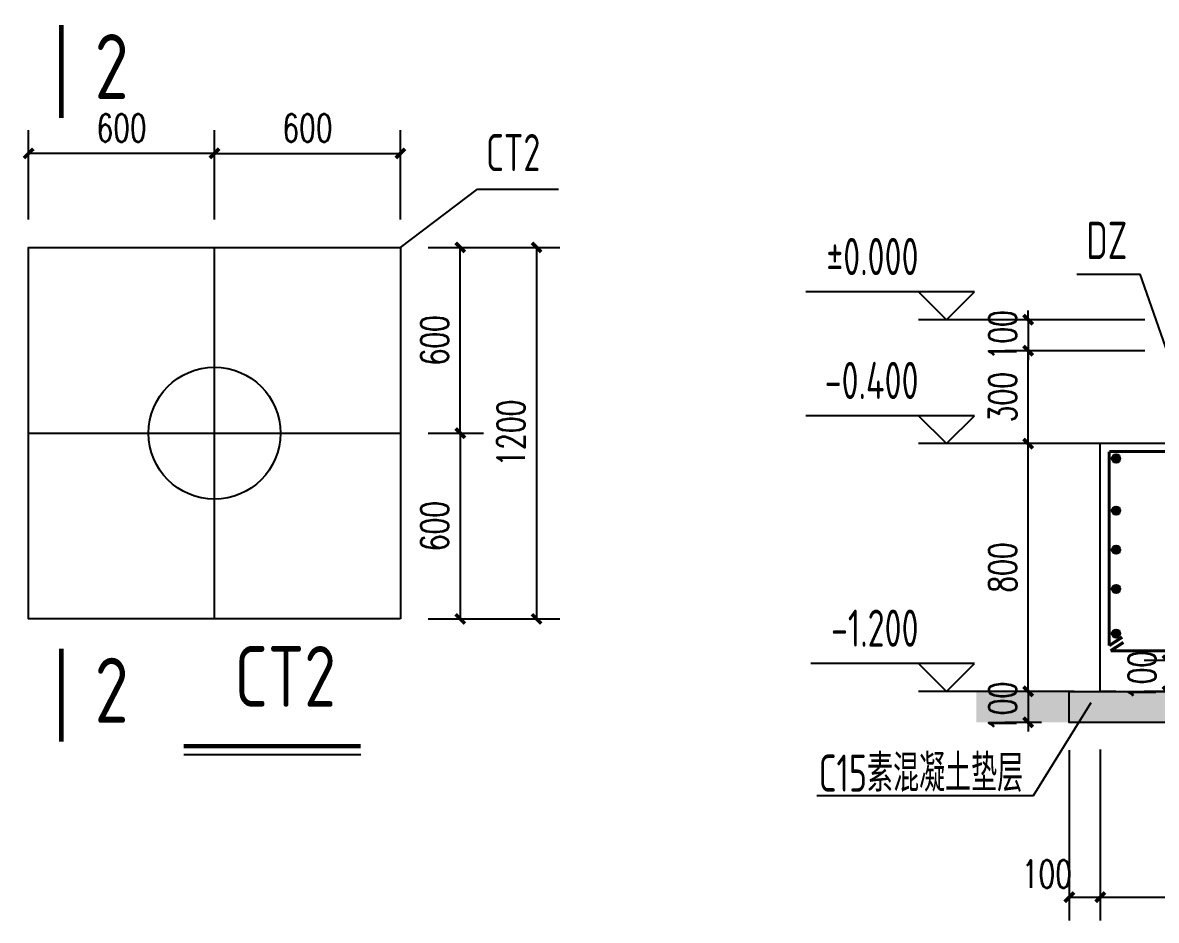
# Model space of a CAD drawing. Extents: x -33967 to 1773478, y -1022458 to -784650.
# Drawn here: x 338256 to 356551, y -990431 to -975937 of the extents above; entities that cross this region are included whole.
import ezdxf
from ezdxf.enums import TextEntityAlignment as Align

# ---------------------------------------------------------------- set-up
doc = ezdxf.new("R2010")
doc.units = 0
doc.header["$LTSCALE"] = 1000
doc.header["$MEASUREMENT"] = 0
for name, color, linetype in [('AXIS', 3, 'Continuous'), ('AXIS_TEXT', 7, 'Continuous'), ('DIM_LEAD', 3, 'Continuous'), ('HATCH', 254, 'Continuous'), ('LAYER4', 4, 'Continuous'), ('NUM', 7, 'Continuous'), ('PUB_TEXT', 7, 'Continuous'), ('TEXT', 7, 'Continuous'), ('引出线', 3, 'Continuous'), ('桩', 201, 'Continuous')]:
    doc.layers.add(name, color=color, linetype=linetype)
doc.styles.add('_TCH_DIM_T3', font='SIMPLEX', dxfattribs={"width": 0.705882, "bigfont": 'GBCBIG'})
doc.styles.add('C', font='tssdeng.shx', dxfattribs={"height": 3, "bigfont": 'tssdchn.shx'})
doc.styles.add('TSSD_Norm', font='tssdeng.shx', dxfattribs={"bigfont": 'hztxt.shx'})
doc.dimstyles.new('TCH_150_5', dxfattribs={"dimtxt": 446.25, "dimasz": 150, "dimexe": 375, "dimexo": 450, "dimgap": 189.375, "dimtad": 1, "dimdec": 0, "dimlfac": 0.2, "dimzin": 0, "dimdsep": 46, "dimtxsty": '_TCH_DIM_T3', "dimblk": 'ARCHTICK', "dimcen": 0.09, "dimclrd": 256, "dimclre": 256, "dimclrt": 7, "dimazin": 2, "dimtfac": 1, "dimtdec": 0, "dimtix": 1, "dimtmove": 2, "dimatfit": 3, "dimfxl": 1, "dimtolj": 1, "dimtzin": 0, "dimarcsym": 0})

# ---------------------------------------------------------------- blocks, each defined once
blk = doc.blocks.new('_ArchTick')
at = {"color": 0, "linetype": 'ByBlock', "const_width": 0.4}
blk.add_lwpolyline([(-0.5, -0.5), (0.5, 0.5)], dxfattribs=at)
blk = doc.blocks.new('*D1728')
at = {"layer": 'AXIS', "linetype": 'ByBlock', "lineweight": -2, "transparency": 16777216}
for p, q in [((341352, -979115), (341352, -977673)), ((344352, -979115), (344352, -977673)), ((341352, -978048), (344352, -978048))]:
    blk.add_line(p, q, dxfattribs=at)
at = {"layer": 'Defpoints', "color": 0, "linetype": 'ByBlock', "transparency": 16777216}
for p in [(344352, -978048), (341352, -979565), (344352, -979565)]:
    blk.add_point(p, dxfattribs=at)
at = {"layer": 'AXIS', "linetype": 'ByBlock', "lineweight": -2, "transparency": 16777216, "xscale": 150, "yscale": 150, "zscale": 150, "rotation": 180}
blk.add_blockref('_ArchTick', (341352, -978048), dxfattribs=at)
at = {"layer": 'AXIS', "linetype": 'ByBlock', "lineweight": -2, "transparency": 16777216, "xscale": 150, "yscale": 150, "zscale": 150}
blk.add_blockref('_ArchTick', (344352, -978048), dxfattribs=at)
at = {"layer": 'AXIS', "color": 7, "linetype": 'ByBlock', "transparency": 16777216, "insert": (342852, -977636), "char_height": 446.2, "attachment_point": 5, "style": '_TCH_DIM_T3'}
blk.add_mtext('\\A1;600', dxfattribs=at)
blk = doc.blocks.new('*D1729')
at = {"layer": 'AXIS', "linetype": 'ByBlock', "lineweight": -2, "transparency": 16777216}
for p, q in [((338352, -979115), (338352, -977673)), ((341352, -979115), (341352, -977673)), ((341352, -978048), (338352, -978048))]:
    blk.add_line(p, q, dxfattribs=at)
at = {"layer": 'Defpoints', "color": 0, "linetype": 'ByBlock', "transparency": 16777216}
for p in [(338352, -978048), (338352, -979565), (341352, -979565)]:
    blk.add_point(p, dxfattribs=at)
at = {"layer": 'AXIS', "linetype": 'ByBlock', "lineweight": -2, "transparency": 16777216, "xscale": 150, "yscale": 150, "zscale": 150, "rotation": 180}
blk.add_blockref('_ArchTick', (338352, -978048), dxfattribs=at)
at = {"layer": 'AXIS', "linetype": 'ByBlock', "lineweight": -2, "transparency": 16777216, "xscale": 150, "yscale": 150, "zscale": 150}
blk.add_blockref('_ArchTick', (341352, -978048), dxfattribs=at)
at = {"layer": 'AXIS', "color": 7, "linetype": 'ByBlock', "transparency": 16777216, "insert": (339852, -977636), "char_height": 446.2, "attachment_point": 5, "style": '_TCH_DIM_T3'}
blk.add_mtext('\\A1;600', dxfattribs=at)
blk = doc.blocks.new('*D1730')
at = {"layer": 'AXIS', "linetype": 'ByBlock', "lineweight": -2, "transparency": 16777216}
for p, q in [((344802, -979565), (345693, -979565)), ((345318, -982565), (345318, -979565)), ((344802, -982565), (345693, -982565))]:
    blk.add_line(p, q, dxfattribs=at)
at = {"layer": 'Defpoints', "color": 0, "linetype": 'ByBlock', "transparency": 16777216}
for p in [(344352, -979565), (345318, -979565), (344352, -982565)]:
    blk.add_point(p, dxfattribs=at)
at = {"layer": 'AXIS', "linetype": 'ByBlock', "lineweight": -2, "transparency": 16777216, "xscale": 150, "yscale": 150, "zscale": 150}
for p, rotation in [((345318, -979565), 90), ((345318, -982565), 270)]:
    blk.add_blockref('_ArchTick', p, dxfattribs=dict(at, rotation=rotation))
at = {"layer": 'AXIS', "color": 7, "linetype": 'ByBlock', "transparency": 16777216, "insert": (344906, -981065), "char_height": 446.2, "attachment_point": 5, "rotation": 90, "style": '_TCH_DIM_T3'}
blk.add_mtext('\\A1;600', dxfattribs=at)
blk = doc.blocks.new('*D1731')
at = {"layer": 'AXIS', "linetype": 'ByBlock', "lineweight": -2, "transparency": 16777216}
for p, q in [((344802, -982565), (345693, -982565)), ((345318, -982565), (345318, -985565)), ((344802, -985565), (345693, -985565))]:
    blk.add_line(p, q, dxfattribs=at)
at = {"layer": 'Defpoints', "color": 0, "linetype": 'ByBlock', "transparency": 16777216}
for p in [(344352, -982565), (344352, -985565), (345318, -985565)]:
    blk.add_point(p, dxfattribs=at)
at = {"layer": 'AXIS', "linetype": 'ByBlock', "lineweight": -2, "transparency": 16777216, "xscale": 150, "yscale": 150, "zscale": 150}
for p, rotation in [((345318, -982565), 90), ((345318, -985565), 270)]:
    blk.add_blockref('_ArchTick', p, dxfattribs=dict(at, rotation=rotation))
at = {"layer": 'AXIS', "color": 7, "linetype": 'ByBlock', "transparency": 16777216, "insert": (344906, -984065), "char_height": 446.2, "attachment_point": 5, "rotation": 90, "style": '_TCH_DIM_T3'}
blk.add_mtext('\\A1;600', dxfattribs=at)
blk = doc.blocks.new('*D1732')
at = {"layer": 'AXIS', "linetype": 'ByBlock', "lineweight": -2, "transparency": 16777216}
for p, q in [((344802, -979565), (346925, -979565)), ((346550, -979565), (346550, -985565)), ((344802, -985565), (346925, -985565))]:
    blk.add_line(p, q, dxfattribs=at)
at = {"layer": 'Defpoints', "color": 0, "linetype": 'ByBlock', "transparency": 16777216}
for p in [(344352, -979565), (344352, -985565), (346550, -985565)]:
    blk.add_point(p, dxfattribs=at)
at = {"layer": 'AXIS', "linetype": 'ByBlock', "lineweight": -2, "transparency": 16777216, "xscale": 150, "yscale": 150, "zscale": 150}
for p, rotation in [((346550, -979565), 90), ((346550, -985565), 270)]:
    blk.add_blockref('_ArchTick', p, dxfattribs=dict(at, rotation=rotation))
at = {"layer": 'AXIS', "color": 7, "linetype": 'ByBlock', "transparency": 16777216, "insert": (346138, -982565), "char_height": 446.2, "attachment_point": 5, "rotation": 90, "style": '_TCH_DIM_T3'}
blk.add_mtext('\\A1;1200', dxfattribs=at)
blk = doc.blocks.new('*D1733')
at = {"layer": 'AXIS', "linetype": 'ByBlock', "lineweight": -2, "transparency": 16777216}
for p, q in [((355226, -982734), (354108, -982734)), ((354483, -986734), (354483, -982734)), ((355226, -986734), (354108, -986734))]:
    blk.add_line(p, q, dxfattribs=at)
at = {"layer": 'Defpoints', "color": 0, "linetype": 'ByBlock', "transparency": 16777216}
for p in [(354483, -982734), (355676, -982734), (355676, -986734)]:
    blk.add_point(p, dxfattribs=at)
at = {"layer": 'AXIS', "linetype": 'ByBlock', "lineweight": -2, "transparency": 16777216, "xscale": 150, "yscale": 150, "zscale": 150}
for p, rotation in [((354483, -982734), 90), ((354483, -986734), 270)]:
    blk.add_blockref('_ArchTick', p, dxfattribs=dict(at, rotation=rotation))
at = {"layer": 'AXIS', "color": 7, "linetype": 'ByBlock', "transparency": 16777216, "insert": (354070, -984734), "char_height": 446.2, "attachment_point": 5, "rotation": 90, "style": '_TCH_DIM_T3'}
blk.add_mtext('\\A1;800', dxfattribs=at)
blk = doc.blocks.new('*D1734')
at = {"layer": 'AXIS', "linetype": 'ByBlock', "lineweight": -2, "transparency": 16777216}
for p, q in [((354483, -980733), (354483, -980583)), ((356363, -980733), (354108, -980733)), ((354483, -980733), (354483, -981234)), ((356363, -981234), (354108, -981234)), ((354483, -981234), (354483, -981384))]:
    blk.add_line(p, q, dxfattribs=at)
at = {"layer": 'Defpoints', "color": 0, "linetype": 'ByBlock', "transparency": 16777216}
for p in [(356813, -980733), (354483, -981234), (356813, -981234)]:
    blk.add_point(p, dxfattribs=at)
at = {"layer": 'AXIS', "linetype": 'ByBlock', "lineweight": -2, "transparency": 16777216, "xscale": 150, "yscale": 150, "zscale": 150}
for p, rotation in [((354483, -980733), 270), ((354483, -981234), 90)]:
    blk.add_blockref('_ArchTick', p, dxfattribs=dict(at, rotation=rotation))
at = {"layer": 'AXIS', "color": 7, "linetype": 'ByBlock', "transparency": 16777216, "insert": (354070, -980984), "char_height": 446.2, "attachment_point": 5, "rotation": 90, "style": '_TCH_DIM_T3'}
blk.add_mtext('\\A1;100', dxfattribs=at)
blk = doc.blocks.new('*D1735')
at = {"layer": 'AXIS', "linetype": 'ByBlock', "lineweight": -2, "transparency": 16777216}
for p, q in [((354483, -986734), (354483, -986584)), ((354697, -986734), (354108, -986734)), ((354483, -986734), (354483, -987234)), ((354697, -987234), (354108, -987234)), ((354483, -987234), (354483, -987384))]:
    blk.add_line(p, q, dxfattribs=at)
at = {"layer": 'Defpoints', "color": 0, "linetype": 'ByBlock', "transparency": 16777216}
for p in [(355147, -986734), (354483, -987234), (355147, -987234)]:
    blk.add_point(p, dxfattribs=at)
at = {"layer": 'AXIS', "linetype": 'ByBlock', "lineweight": -2, "transparency": 16777216, "xscale": 150, "yscale": 150, "zscale": 150}
for p, rotation in [((354483, -986734), 270), ((354483, -987234), 90)]:
    blk.add_blockref('_ArchTick', p, dxfattribs=dict(at, rotation=rotation))
at = {"layer": 'AXIS', "color": 7, "linetype": 'ByBlock', "transparency": 16777216, "insert": (354070, -986984), "char_height": 446.2, "attachment_point": 5, "rotation": 90, "style": '_TCH_DIM_T3'}
blk.add_mtext('\\A1;100', dxfattribs=at)
blk = doc.blocks.new('*D1736')
at = {"layer": 'AXIS', "linetype": 'ByBlock', "lineweight": -2, "transparency": 16777216}
for p, q in [((356731, -986234), (356731, -986084)), ((356947, -986234), (356356, -986234)), ((356731, -986234), (356731, -986734)), ((356947, -986734), (356356, -986734)), ((356731, -986734), (356731, -986884))]:
    blk.add_line(p, q, dxfattribs=at)
at = {"layer": 'Defpoints', "color": 0, "linetype": 'ByBlock', "transparency": 16777216}
for p in [(357397, -986234), (356731, -986734), (357397, -986734)]:
    blk.add_point(p, dxfattribs=at)
at = {"layer": 'AXIS', "linetype": 'ByBlock', "lineweight": -2, "transparency": 16777216, "xscale": 150, "yscale": 150, "zscale": 150}
for p, rotation in [((356731, -986234), 270), ((356731, -986734), 90)]:
    blk.add_blockref('_ArchTick', p, dxfattribs=dict(at, rotation=rotation))
at = {"layer": 'AXIS', "color": 7, "linetype": 'ByBlock', "transparency": 16777216, "insert": (356318, -986484), "char_height": 446.2, "attachment_point": 5, "rotation": 90, "style": '_TCH_DIM_T3'}
blk.add_mtext('\\A1;100', dxfattribs=at)
blk = doc.blocks.new('*D1738')
at = {"layer": 'AXIS', "linetype": 'ByBlock', "lineweight": -2, "transparency": 16777216}
for p, q in [((355147, -987684), (355147, -990431)), ((355647, -987684), (355647, -990431)), ((355147, -990056), (355647, -990056))]:
    blk.add_line(p, q, dxfattribs=at)
at = {"layer": 'Defpoints', "color": 0, "linetype": 'ByBlock', "transparency": 16777216}
for p in [(355147, -987234), (355647, -987234), (355647, -990056)]:
    blk.add_point(p, dxfattribs=at)
at = {"layer": 'AXIS', "linetype": 'ByBlock', "lineweight": -2, "transparency": 16777216, "xscale": 150, "yscale": 150, "zscale": 150, "rotation": 180}
blk.add_blockref('_ArchTick', (355147, -990056), dxfattribs=at)
at = {"layer": 'AXIS', "linetype": 'ByBlock', "lineweight": -2, "transparency": 16777216, "xscale": 150, "yscale": 150, "zscale": 150}
blk.add_blockref('_ArchTick', (355647, -990056), dxfattribs=at)
at = {"layer": 'AXIS', "color": 7, "linetype": 'ByBlock', "transparency": 16777216, "insert": (354784, -989681), "char_height": 446.2, "attachment_point": 5, "style": '_TCH_DIM_T3'}
blk.add_mtext('\\A1;100', dxfattribs=at)
blk = doc.blocks.new('*D1739')
at = {"layer": 'AXIS', "linetype": 'ByBlock', "lineweight": -2, "transparency": 16777216}
for p, q in [((355647, -987671), (355647, -990431)), ((361647, -987684), (361647, -990431)), ((355647, -990056), (361647, -990056))]:
    blk.add_line(p, q, dxfattribs=at)
at = {"layer": 'Defpoints', "color": 0, "linetype": 'ByBlock', "transparency": 16777216}
for p in [(355647, -987221), (361647, -987234), (361647, -990056)]:
    blk.add_point(p, dxfattribs=at)
at = {"layer": 'AXIS', "linetype": 'ByBlock', "lineweight": -2, "transparency": 16777216, "xscale": 150, "yscale": 150, "zscale": 150, "rotation": 180}
blk.add_blockref('_ArchTick', (355647, -990056), dxfattribs=at)
at = {"layer": 'AXIS', "linetype": 'ByBlock', "lineweight": -2, "transparency": 16777216, "xscale": 150, "yscale": 150, "zscale": 150}
blk.add_blockref('_ArchTick', (361647, -990056), dxfattribs=at)
at = {"layer": 'AXIS', "color": 7, "linetype": 'ByBlock', "transparency": 16777216, "insert": (358647, -989643), "char_height": 446.2, "attachment_point": 5, "style": '_TCH_DIM_T3'}
blk.add_mtext('\\A1;1200', dxfattribs=at)
blk = doc.blocks.new('*D1740')
at = {"layer": 'AXIS', "linetype": 'ByBlock', "lineweight": -2, "transparency": 16777216}
for p, q in [((356363, -981234), (354108, -981234)), ((354483, -982734), (354483, -981234)), ((355947, -982734), (354108, -982734))]:
    blk.add_line(p, q, dxfattribs=at)
at = {"layer": 'Defpoints', "color": 0, "linetype": 'ByBlock', "transparency": 16777216}
for p in [(354483, -981234), (356813, -981234), (356397, -982734)]:
    blk.add_point(p, dxfattribs=at)
at = {"layer": 'AXIS', "linetype": 'ByBlock', "lineweight": -2, "transparency": 16777216, "xscale": 150, "yscale": 150, "zscale": 150}
for p, rotation in [((354483, -981234), 90), ((354483, -982734), 270)]:
    blk.add_blockref('_ArchTick', p, dxfattribs=dict(at, rotation=rotation))
at = {"layer": 'AXIS', "color": 7, "linetype": 'ByBlock', "transparency": 16777216, "insert": (354070, -981984), "char_height": 446.2, "attachment_point": 5, "rotation": 90, "style": '_TCH_DIM_T3'}
blk.add_mtext('\\A1;300', dxfattribs=at)

msp = doc.modelspace()

# ---------------------------------------------------------------- hatches: boundary and pattern name
at = {"layer": 'HATCH'}
h = msp.add_hatch(dxfattribs=at)
h.set_pattern_fill('CONCRETE', color=256, scale=50, style=0)
h.set_pattern_definition([(50, (310168, -798859), (358.6301, -31.37607), [37.5, -412.5]), (355, (310168, -798859), (-69.3757, 376.0961), [30, -330]), (100.4514, (310197.88, -798861.6), (289.2547, 344.7198), [31.8701, -350.57106]), (46.1842, (310168, -798759), (533.6205, -82.7595), [56.25, -618.75]), (96.6356, (310212.46, -798765.9), (467.3314, 487.059), [47.8051, -525.8565]), (351.1842, (310168, -798759), (467.331, 487.0593), [45, -495]), (21, (310218, -798784), (298.45353, -201.30945), [37.5, -412.5]), (326, (310218, -798784), (121.6577, 362.575), [30, -330]), (71.4514, (310242.86, -798800.77), (420.1113, 161.26525), [31.8701, -350.57106]), (37.5, (310167.99, -798859), (6.07993, 166.44693), [0, -326, 0, -335, 0, -331.25]), (7.5, (310168, -798859), (131.53477, 197.20586), [0, -191, 0, -318.5, 0, -126.25]), (327.5, (310056.49, -798859), (266.91122, -11.27744), [0, -125, 0, -390, 0, -517.5]), (317.5, (310006.5, -798859), (291.59308, 50.0525), [0, -162.5, 0, -259, 0, -367.5])])
h.paths.add_polyline_path([(362146.6, -986733.7), (353646.6, -986733.7), (353646.6, -987233.7), (362146.6, -987233.7)])
at = {"layer": 'LAYER4'}
for points in [[(355969.6, -982973.8, 1), (355834.6, -982973.8, 1)], [(355969.6, -983814.3, 1), (355834.6, -983814.3, 1)], [(355969.6, -984447.1, 1), (355834.6, -984447.1, 1)], [(355969.6, -985079.9, 1), (355834.6, -985079.9, 1)], [(355969.6, -985801, 1), (355834.6, -985801, 1)]]:
    msp.add_hatch(color=256, dxfattribs=at).paths.add_polyline_path(points)

# ---------------------------------------------------------------- linework, layer by layer
msp.add_lwpolyline([(344351.9, -985564.9), (338351.9, -985564.9), (338351.9, -979564.9), (344351.9, -979564.9)], close=True)
at = {"layer": 'AXIS', "linetype": 'ByBlock'}
for p, q in [((353614.3, -980282.7), (350893.7, -980282.7)), ((353164.3, -980732.7), (352714.3, -980282.7)), ((353164.3, -980732.7), (353614.3, -980282.7)), ((354449.8, -980732.7), (352714.3, -980732.7)), ((353164.3, -980732.7), (353164.3, -980732.7)), ((353614.3, -982283.7), (350893.7, -982283.7)), ((353164.3, -982733.7), (352714.3, -982283.7)), ((353164.3, -982733.7), (353614.3, -982283.7)), ((354449.8, -982733.7), (352714.3, -982733.7)), ((353164.3, -982733.7), (353164.3, -982733.7)), ((353614.3, -986283.7), (350975.1, -986283.7)), ((353164.3, -986733.7), (352714.3, -986283.7)), ((353164.3, -986733.7), (353614.3, -986283.7)), ((354449.8, -986733.7), (352714.3, -986733.7)), ((353164.3, -986733.7), (353164.3, -986733.7))]:
    msp.add_line(p, q, dxfattribs=at)
at = {"layer": 'AXIS_TEXT'}
for p, q in [((355646.5, -986733.7), (355646.5, -982733.7)), ((361646.6, -982733.7), (355646.5, -982733.7)), ((355896.6, -986733.7), (355646.5, -986733.7))]:
    msp.add_line(p, q, dxfattribs=at)
msp.add_lwpolyline([(355146.5, -986733.7), (362146.6, -986733.7), (362146.6, -987233.7), (355146.5, -987233.7)], close=True, dxfattribs=at)
at = {"layer": 'DIM_LEAD'}
for p, q in [((344351.9, -979564.9), (345594.6, -978624.8)), ((345594.6, -978624.8), (346901.5, -978624.8))]:
    msp.add_line(p, q, dxfattribs=at)
at = {"layer": 'LAYER4', "const_width": 50}
for points in [[(355790.6, -982862.8), (355790.6, -985995.2)], [(361493.7, -982862.8), (355790.6, -982862.8)], [(355790.6, -985995.2), (356000.4, -985858.9)], [(355811.6, -986079.1), (356021.3, -985942.8)], [(355811.6, -986079.1), (361493.7, -986079.1)]]:
    msp.add_lwpolyline(points, dxfattribs=at)
at = {"layer": 'LAYER4'}
for centre in [(355902.1, -982973.8), (355902.1, -983814.3), (355902.1, -984447.1), (355902.1, -985079.9), (355902.1, -985801)]:
    msp.add_circle(centre, 67.5, dxfattribs=at)
at = {"layer": 'NUM', "const_width": 66.7}
msp.add_lwpolyline([(340855, -987618.9), (343712.2, -987618.9)], dxfattribs=at)
at = {"layer": 'NUM'}
msp.add_lwpolyline([(340855, -987752.2), (343712.2, -987752.2)], dxfattribs=at)
at = {"layer": 'PUB_TEXT', "const_width": 75}
for points in [[(338878.3, -977474.7), (338878.3, -975974.7)], [(338878.3, -987544.9), (338878.3, -986044.9)]]:
    msp.add_lwpolyline(points, dxfattribs=at)
at = {"layer": '引出线'}
for p, q in [((355266.9, -979999.7), (356290.8, -979999.7)), ((356813.2, -981489.8), (356290.8, -979999.7)), ((354567.3, -988415.4), (355497.1, -986912.7)), ((351071.3, -988415.4), (354567.3, -988415.4))]:
    msp.add_line(p, q, dxfattribs=at)
at = {"layer": '桩'}
for p, q in [((341351.9, -985564.9), (341351.9, -979564.9)), ((338351.9, -982564.9), (344351.9, -982564.9))]:
    msp.add_line(p, q, dxfattribs=at)
msp.add_circle((341351.9, -982564.9), 1065, dxfattribs=at)

# ---------------------------------------------------------------- texts
at = {"layer": 'PUB_TEXT', "style": 'C', "width": 0.8}
for s, height, p in [('2', 1050, (339417.8, -977171.2)), ('CT2', 980, (341674, -986981.9)), ('2', 1050, (339417.8, -987241.4))]:
    msp.add_text(s, height=height, dxfattribs=at).set_placement(p)
at = {"layer": 'TEXT', "style": 'TSSD_Norm', "width": 0.7}
for s, p in [('CT2', (345733.1, -978334.5)), ('DZ', (355421.9, -979752.2)), ('C15素混凝土垫层', (351102.2, -988354))]:
    msp.add_text(s, height=600, dxfattribs=at).set_placement(p)
for s, p in [('%%P0.000', (352714.3, -980192.7)), ('-0.400', (352714.3, -982193.7)), ('-1.200', (352714.3, -986193.7))]:
    msp.add_text(s, height=600, dxfattribs=at).set_placement(p, align=Align.BOTTOM_RIGHT)

# ---------------------------------------------------------------- dimensions: what is measured, and where the dimension line sits
at = {"layer": 'AXIS', "linetype": 'ByBlock'}
for base, p1, p2, picture, middle in [((338351.9, -978048), (341351.9, -979564.9), (338351.9, -979564.9), '*D1729', (339851.9, -977635.5)), ((344351.9, -978048), (341351.9, -979564.9), (344351.9, -979564.9), '*D1728', (342851.9, -977635.5)), ((361646.6, -990055.5), (355646.5, -987221.1), (361646.6, -987233.7), '*D1739', (358646.5, -989643))]:
    dim = msp.add_linear_dim(base=base, p1=p1, p2=p2, dimstyle='TCH_150_5', dxfattribs=at)
    dim.commit()
    dim.dimension.update_dxf_attribs({"geometry": picture, "text_midpoint": middle})
for base, p1, p2, angle, picture, middle in [((345318.3, -979564.9), (344351.9, -982564.9), (344351.9, -979564.9), 270, '*D1730', (344905.8, -981064.9)), ((346550.2, -985564.9), (344351.9, -979564.9), (344351.9, -985564.9), 270, '*D1732', (346137.7, -982564.9)), ((354483, -981234.4), (356813.2, -980732.7), (356813.2, -981234.4), 90, '*D1734', (354070.5, -980983.6)), ((354483, -981234.4), (356396.6, -982733.7), (356813.2, -981234.4), 270, '*D1740', (354070.5, -981984.1)), ((345318.3, -985564.9), (344351.9, -982564.9), (344351.9, -985564.9), 90, '*D1731', (344905.8, -984064.9)), ((354483, -982733.7), (355675.7, -986733.7), (355675.7, -982733.7), 90, '*D1733', (354070.5, -984733.7)), ((356730.7, -986733.7), (357396.5, -986233.7), (357396.5, -986733.7), 90, '*D1736', (356318.2, -986483.7)), ((354483, -987233.7), (355146.5, -986733.7), (355146.5, -987233.7), 90, '*D1735', (354070.5, -986983.7))]:
    dim = msp.add_linear_dim(base=base, p1=p1, p2=p2, angle=angle, dimstyle='TCH_150_5', dxfattribs=at)
    dim.commit()
    dim.dimension.update_dxf_attribs({"geometry": picture, "text_midpoint": middle})
dim = msp.add_linear_dim(base=(355646.5, -990055.5), p1=(355146.5, -987233.7), p2=(355646.5, -987233.7), dimstyle='TCH_150_5', dxfattribs=at)
dim.commit()
dim.dimension.update_dxf_attribs({"geometry": '*D1738', "text_midpoint": (354783.6, -989680.5), "dimtype": 128})

doc.saveas('drawing.dxf')
